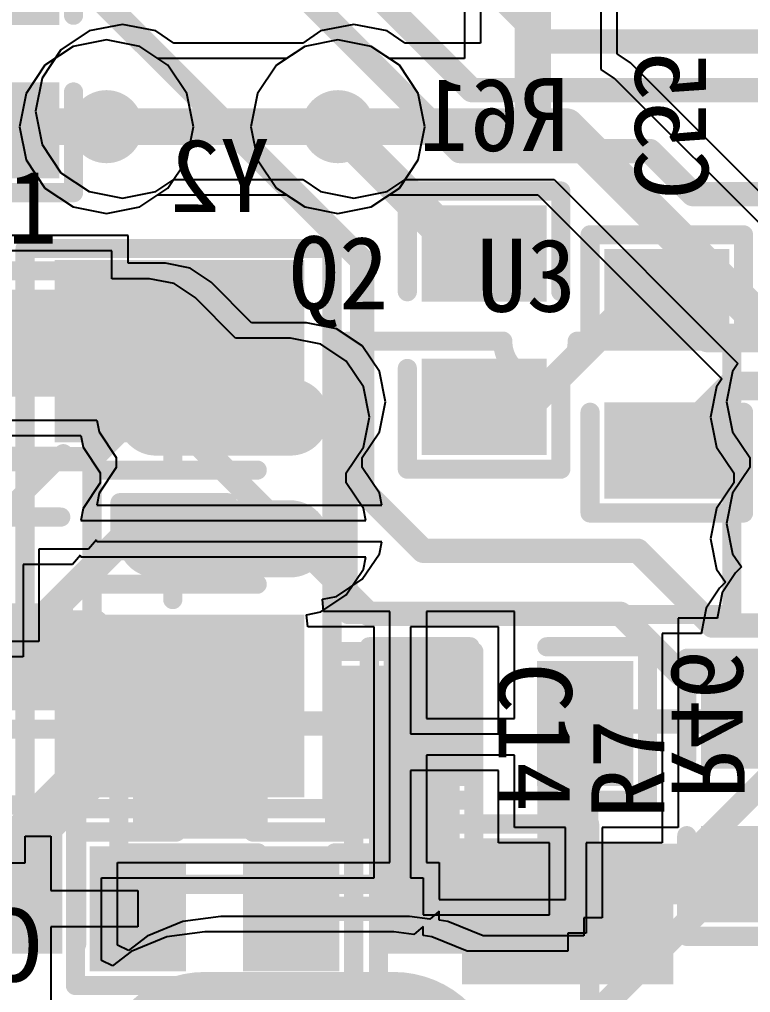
# Model space of a CAD drawing. Header units: millimetres. Extents: x 192 to 285.3, y 128.7 to 184.7.
# Drawn here: x 198.82 to 206.44, y 164.82 to 174.96 of the extents above; entities that cross this region are included whole.
import ezdxf

# ---------------------------------------------------------------- set-up
doc = ezdxf.new("R2010")
doc.units = ezdxf.units.MM
for name, color, linetype in [('BottomLayer', 5, 'Continuous'), ('BottomOverlay', 54, 'Continuous'), ('BottomPaste', 16, 'Continuous'), ('BottomSolder', 6, 'Continuous'), ('ConnectLayer', 7, 'Continuous'), ('MidLayer1', 16, 'Continuous'), ('MidLayer2', 76, 'Continuous'), ('MultiLayer', 9, 'Continuous'), ('TopLayer', 1, 'Continuous'), ('TopOverlay', 2, 'Continuous'), ('TopPaste', 8, 'Continuous'), ('TopSolder', 216, 'Continuous'), ('ViaHoleLayer', 16, 'Continuous')]:
    doc.layers.add(name, color=color, linetype=linetype)

# ---------------------------------------------------------------- blocks, each defined once
blk = doc.blocks.new('0603_B_8')
at = {"layer": 'BottomLayer'}
for points in [[(-0.4, -0.55), (0.4, -0.55), (-0.4, 0.55), (0.4, 0.55)], [(1.2, -0.55), (2, -0.55), (1.2, 0.55), (2, 0.55)]]:
    blk.add_solid(points, dxfattribs=at)
at = {"layer": 'BottomOverlay', "const_width": 0.2}
for points in [[(-0.65, 0.8), (-0.65, -0.8)], [(-0.65, 0.8), (0.4, 0.8)], [(1.2, 0.8), (2.25, 0.8)], [(2.25, 0.8), (2.25, -0.8)], [(-0.65, -0.8), (0.4, -0.8)], [(1.2, -0.8), (2.25, -0.8)]]:
    blk.add_lwpolyline(points, dxfattribs=at)
at = {"layer": 'BottomOverlay', "const_width": 0.1}
for points in [[(-0.7, 0.8, 1), (-0.6, 0.8, 1)], [(-0.7, 0.8, 1), (-0.6, 0.8, 1)], [(0.35, 0.8, 1), (0.45, 0.8, 1)], [(1.15, 0.8, 1), (1.25, 0.8, 1)], [(2.2, 0.8, 1), (2.3, 0.8, 1)], [(2.2, 0.8, 1), (2.3, 0.8, 1)], [(-0.7, -0.8, 1), (-0.6, -0.8, 1)], [(-0.7, -0.8, 1), (-0.6, -0.8, 1)], [(0.35, -0.8, 1), (0.45, -0.8, 1)], [(1.15, -0.8, 1), (1.25, -0.8, 1)], [(2.2, -0.8, 1), (2.3, -0.8, 1)], [(2.2, -0.8, 1), (2.3, -0.8, 1)]]:
    blk.add_lwpolyline(points, format="xyb", close=True, dxfattribs=at)
at = {"layer": 'BottomPaste'}
for points in [[(-0.4, -0.55), (0.4, -0.55), (-0.4, 0.55), (0.4, 0.55)], [(1.2, -0.55), (2, -0.55), (1.2, 0.55), (2, 0.55)]]:
    blk.add_solid(points, dxfattribs=at)
at = {"layer": 'BottomSolder'}
for points in [[(-0.502, -0.652), (0.502, -0.652), (-0.502, 0.652), (0.502, 0.652)], [(1.098, -0.652), (2.102, -0.652), (1.098, 0.652), (2.102, 0.652)]]:
    blk.add_solid(points, dxfattribs=at)
blk = doc.blocks.new('0603_B_9')
at = {"layer": 'BottomLayer'}
for points in [[(-0.4, -0.55), (0.4, -0.55), (-0.4, 0.55), (0.4, 0.55)], [(1.2, -0.55), (2, -0.55), (1.2, 0.55), (2, 0.55)]]:
    blk.add_solid(points, dxfattribs=at)
at = {"layer": 'BottomOverlay', "const_width": 0.2}
for points in [[(-0.65, -0.8), (-0.65, 0.8)], [(0.4, 0.8), (-0.65, 0.8)], [(2.25, 0.8), (1.2, 0.8)], [(2.25, -0.8), (2.25, 0.8)], [(0.4, -0.8), (-0.65, -0.8)], [(2.25, -0.8), (1.2, -0.8)]]:
    blk.add_lwpolyline(points, dxfattribs=at)
at = {"layer": 'BottomOverlay', "const_width": 0.1}
for points in [[(-0.7, 0.8, 1), (-0.6, 0.8, 1)], [(-0.7, 0.8, 1), (-0.6, 0.8, 1)], [(0.35, 0.8, 1), (0.45, 0.8, 1)], [(1.15, 0.8, 1), (1.25, 0.8, 1)], [(2.2, 0.8, 1), (2.3, 0.8, 1)], [(2.2, 0.8, 1), (2.3, 0.8, 1)], [(-0.7, -0.8, 1), (-0.6, -0.8, 1)], [(-0.7, -0.8, 1), (-0.6, -0.8, 1)], [(0.35, -0.8, 1), (0.45, -0.8, 1)], [(1.15, -0.8, 1), (1.25, -0.8, 1)], [(2.2, -0.8, 1), (2.3, -0.8, 1)], [(2.2, -0.8, 1), (2.3, -0.8, 1)]]:
    blk.add_lwpolyline(points, format="xyb", close=True, dxfattribs=at)
at = {"layer": 'BottomPaste'}
for points in [[(-0.4, -0.55), (0.4, -0.55), (-0.4, 0.55), (0.4, 0.55)], [(1.2, -0.55), (2, -0.55), (1.2, 0.55), (2, 0.55)]]:
    blk.add_solid(points, dxfattribs=at)
at = {"layer": 'BottomSolder'}
for points in [[(-0.502, -0.652), (0.502, -0.652), (-0.502, 0.652), (0.502, 0.652)], [(1.098, -0.652), (2.102, -0.652), (1.098, 0.652), (2.102, 0.652)]]:
    blk.add_solid(points, dxfattribs=at)
blk = doc.blocks.new('SOD_123_29')
at = {"layer": 'TopLayer'}
for points in [[(-2.09, -0.61), (-1.18, -0.61), (-2.09, 0.61), (-1.18, 0.61)], [(1.18, -0.61), (2.09, -0.61), (1.18, 0.61), (2.09, 0.61)]]:
    blk.add_solid(points, dxfattribs=at)
at = {"layer": 'TopOverlay', "const_width": 0.2}
for points in [[(-2.39, 0.91), (2.39, 0.91)], [(-2.39, 0.91), (-2.39, -0.91)], [(2.39, 0.91), (2.39, -0.91)], [(-0.178, 0.686), (-0.178, -0.584)], [(0.457, 0.584), (-0.127, 0)], [(0.457, 0.584), (0.457, -0.61)], [(-0.127, 0), (0.483, -0.61)], [(-2.39, -0.91), (2.39, -0.91)]]:
    blk.add_lwpolyline(points, dxfattribs=at)
at = {"layer": 'TopOverlay', "const_width": 0.1}
for points in [[(-2.44, 0.91, 1), (-2.34, 0.91, 1)], [(-2.44, 0.91, 1), (-2.34, 0.91, 1)], [(2.34, 0.91, 1), (2.44, 0.91, 1)], [(2.34, 0.91, 1), (2.44, 0.91, 1)], [(-0.228, 0.686, 1), (-0.128, 0.686, 1)], [(0.407, 0.584, 1), (0.507, 0.584, 1)], [(0.407, 0.584, 1), (0.507, 0.584, 1)], [(-0.177, 0, 1), (-0.077, 0, 1)], [(-0.177, 0, 1), (-0.077, 0, 1)], [(-0.228, -0.584, 1), (-0.128, -0.584, 1)], [(0.407, -0.61, 1), (0.507, -0.61, 1)], [(0.433, -0.61, 1), (0.533, -0.61, 1)], [(-2.44, -0.91, 1), (-2.34, -0.91, 1)], [(-2.44, -0.91, 1), (-2.34, -0.91, 1)], [(2.34, -0.91, 1), (2.44, -0.91, 1)], [(2.34, -0.91, 1), (2.44, -0.91, 1)]]:
    blk.add_lwpolyline(points, format="xyb", close=True, dxfattribs=at)
at = {"layer": 'TopPaste'}
for points in [[(-2.09, -0.61), (-1.18, -0.61), (-2.09, 0.61), (-1.18, 0.61)], [(1.18, -0.61), (2.09, -0.61), (1.18, 0.61), (2.09, 0.61)]]:
    blk.add_solid(points, dxfattribs=at)
at = {"layer": 'TopSolder'}
for points in [[(-2.192, -0.712), (-1.078, -0.712), (-2.192, 0.712), (-1.078, 0.712)], [(1.078, -0.712), (2.192, -0.712), (1.078, 0.712), (2.192, 0.712)]]:
    blk.add_solid(points, dxfattribs=at)
blk = doc.blocks.new('___281_37')
at = {"layer": 'TopLayer', "const_width": 0.6}
for points in [[(-2.602, 0.635), (-4.002, 0.635)], [(-2.602, -0.635), (-4.002, -0.635)]]:
    blk.add_lwpolyline(points, dxfattribs=at)
at = {"layer": 'TopLayer', "const_width": 0.3}
for points in [[(-4.152, 0.635, 1), (-3.852, 0.635, 1)], [(-2.752, 0.635, 1), (-2.452, 0.635, 1)], [(-4.152, -0.635, 1), (-3.852, -0.635, 1)], [(-2.752, -0.635, 1), (-2.452, -0.635, 1)]]:
    blk.add_lwpolyline(points, format="xyb", close=True, dxfattribs=at)
at = {"layer": 'TopOverlay', "const_width": 0.2}
for points in [[(-2, -1.424), (-2, 1.426)], [(-2, 1.426), (-0.388, 1.426)], [(0.388, 1.426), (2, 1.426)], [(2, -1.424), (2, 1.426)], [(-2, -1.424), (2, -1.424)]]:
    blk.add_lwpolyline(points, dxfattribs=at)
at = {"layer": 'TopOverlay', "const_width": 0.1}
for points in [[(-2.05, 1.426, 1), (-1.95, 1.426, 1)], [(-2.05, 1.426, 1), (-1.95, 1.426, 1)], [(-0.438, 1.427, 1), (-0.338, 1.427, 1)], [(-0.438, 1.426, 1), (-0.338, 1.426, 1)], [(0.338, 1.426, 1), (0.438, 1.426, 1)], [(0.338, 1.426, 1), (0.438, 1.426, 1)], [(1.95, 1.426, 1), (2.05, 1.426, 1)], [(1.95, 1.426, 1), (2.05, 1.426, 1)], [(-2.05, -1.424, 1), (-1.95, -1.424, 1)], [(-2.05, -1.424, 1), (-1.95, -1.424, 1)], [(1.95, -1.424, 1), (2.05, -1.424, 1)], [(1.95, -1.424, 1), (2.05, -1.424, 1)]]:
    blk.add_lwpolyline(points, format="xyb", close=True, dxfattribs=at)
at = {"layer": 'TopOverlay', "const_width": 0.2}
blk.add_lwpolyline([(0.388, 1.426, -1.010219), (-0.388, 1.427)], format="xyb", dxfattribs=at)
at = {"layer": 'TopPaste', "const_width": 0.6}
for points in [[(-2.602, 0.635), (-4.002, 0.635)], [(-2.602, -0.635), (-4.002, -0.635)]]:
    blk.add_lwpolyline(points, dxfattribs=at)
at = {"layer": 'TopPaste', "const_width": 0.3}
for points in [[(-4.152, 0.635, 1), (-3.852, 0.635, 1)], [(-2.752, 0.635, 1), (-2.452, 0.635, 1)], [(-4.152, -0.635, 1), (-3.852, -0.635, 1)], [(-2.752, -0.635, 1), (-2.452, -0.635, 1)]]:
    blk.add_lwpolyline(points, format="xyb", close=True, dxfattribs=at)
at = {"layer": 'TopSolder', "const_width": 0.803}
for points in [[(-2.602, 0.635), (-4.002, 0.635)], [(-2.602, -0.635), (-4.002, -0.635)]]:
    blk.add_lwpolyline(points, dxfattribs=at)
at = {"layer": 'TopSolder', "const_width": 0.402}
for points in [[(-4.203, 0.635, 1), (-3.801, 0.635, 1)], [(-2.803, 0.635, 1), (-2.401, 0.635, 1)], [(-4.203, -0.635, 1), (-3.801, -0.635, 1)], [(-2.803, -0.635, 1), (-2.401, -0.635, 1)]]:
    blk.add_lwpolyline(points, format="xyb", close=True, dxfattribs=at)
blk = doc.blocks.new('0805_49')
at = {"layer": 'TopLayer'}
for points in [[(-1.6, -0.8), (-0.4, -0.8), (-1.6, 0.8), (-0.4, 0.8)], [(0.4, -0.8), (1.6, -0.8), (0.4, 0.8), (1.6, 0.8)]]:
    blk.add_solid(points, dxfattribs=at)
at = {"layer": 'TopOverlay', "const_width": 0.2}
for points in [[(-1.85, 1.05), (-1.85, -1.05)], [(-1.85, 1.05), (-0.4, 1.05)], [(0.4, 1.05), (1.85, 1.05)], [(1.85, 1.05), (1.85, -1.05)], [(-1.85, -1.05), (-0.4, -1.05)], [(0.4, -1.05), (1.85, -1.05)]]:
    blk.add_lwpolyline(points, dxfattribs=at)
at = {"layer": 'TopOverlay', "const_width": 0.1}
for points in [[(-1.9, 1.05, 1), (-1.8, 1.05, 1)], [(-1.9, 1.05, 1), (-1.8, 1.05, 1)], [(-0.45, 1.05, 1), (-0.35, 1.05, 1)], [(0.35, 1.05, 1), (0.45, 1.05, 1)], [(1.8, 1.05, 1), (1.9, 1.05, 1)], [(1.8, 1.05, 1), (1.9, 1.05, 1)], [(-1.9, -1.05, 1), (-1.8, -1.05, 1)], [(-1.9, -1.05, 1), (-1.8, -1.05, 1)], [(-0.45, -1.05, 1), (-0.35, -1.05, 1)], [(0.35, -1.05, 1), (0.45, -1.05, 1)], [(1.8, -1.05, 1), (1.9, -1.05, 1)], [(1.8, -1.05, 1), (1.9, -1.05, 1)]]:
    blk.add_lwpolyline(points, format="xyb", close=True, dxfattribs=at)
at = {"layer": 'TopPaste'}
for points in [[(-1.6, -0.8), (-0.4, -0.8), (-1.6, 0.8), (-0.4, 0.8)], [(0.4, -0.8), (1.6, -0.8), (0.4, 0.8), (1.6, 0.8)]]:
    blk.add_solid(points, dxfattribs=at)
at = {"layer": 'TopSolder'}
for points in [[(-1.702, -0.902), (-0.298, -0.902), (-1.702, 0.902), (-0.298, 0.902)], [(0.298, -0.902), (1.702, -0.902), (0.298, 0.902), (1.702, 0.902)]]:
    blk.add_solid(points, dxfattribs=at)
blk = doc.blocks.new('SOT_89_3L_56')
at = {"layer": 'TopLayer', "const_width": 2.032}
blk.add_lwpolyline([(0.001, 0.416), (0.001, 2.383)], dxfattribs=at)
at = {"layer": 'TopLayer', "const_width": 1.016}
for points in [[(-0.507, 2.383, 1), (0.509, 2.383, 1)], [(-0.507, 0.416, 1), (0.509, 0.416, 1)]]:
    blk.add_lwpolyline(points, format="xyb", close=True, dxfattribs=at)
at = {"layer": 'TopLayer'}
for points in [[(-0.432, -2.669), (0.432, -2.669), (-0.432, -0.129), (0.432, -0.129)], [(-1.956, -2.4), (-1.092, -2.4), (-1.956, -0.4), (-1.092, -0.4)], [(1.092, -2.4), (1.956, -2.4), (1.092, -0.4), (1.956, -0.4)]]:
    blk.add_solid(points, dxfattribs=at)
at = {"layer": 'TopOverlay', "const_width": 0.203}
for points in [[(-2.032, 2.918), (-2.032, 0.023)], [(-2.032, 2.918), (-1.27, 2.918)], [(1.27, 2.918), (2.032, 2.918)], [(2.032, 2.918), (2.032, -0.003)]]:
    blk.add_lwpolyline(points, dxfattribs=at)
at = {"layer": 'TopOverlay', "const_width": 0.102}
for points in [[(-2.083, 2.918, 1), (-1.981, 2.918, 1)], [(-2.083, 2.918, 1), (-1.981, 2.918, 1)], [(-1.321, 2.918, 1), (-1.219, 2.918, 1)], [(1.219, 2.918, 1), (1.321, 2.918, 1)], [(1.981, 2.918, 1), (2.083, 2.918, 1)], [(1.981, 2.918, 1), (2.083, 2.918, 1)], [(-2.083, 0.023, 1), (-1.981, 0.023, 1)], [(1.981, -0.003, 1), (2.083, -0.003, 1)]]:
    blk.add_lwpolyline(points, format="xyb", close=True, dxfattribs=at)
at = {"layer": 'TopPaste', "const_width": 2.032}
blk.add_lwpolyline([(0.001, 0.416), (0.001, 2.383)], dxfattribs=at)
at = {"layer": 'TopPaste', "const_width": 1.016}
for points in [[(-0.507, 2.383, 1), (0.509, 2.383, 1)], [(-0.507, 0.416, 1), (0.509, 0.416, 1)]]:
    blk.add_lwpolyline(points, format="xyb", close=True, dxfattribs=at)
at = {"layer": 'TopPaste'}
for points in [[(-0.432, -2.669), (0.432, -2.669), (-0.432, -0.129), (0.432, -0.129)], [(-1.956, -2.4), (-1.092, -2.4), (-1.956, -0.4), (-1.092, -0.4)], [(1.092, -2.4), (1.956, -2.4), (1.092, -0.4), (1.956, -0.4)]]:
    blk.add_solid(points, dxfattribs=at)
at = {"layer": 'TopSolder', "const_width": 2.235}
blk.add_lwpolyline([(0.001, 0.416), (0.001, 2.383)], dxfattribs=at)
at = {"layer": 'TopSolder', "const_width": 1.118}
for points in [[(-0.558, 2.383, 1), (0.56, 2.383, 1)], [(-0.558, 0.416, 1), (0.56, 0.416, 1)]]:
    blk.add_lwpolyline(points, format="xyb", close=True, dxfattribs=at)
at = {"layer": 'TopSolder'}
for points in [[(-0.533, -2.771), (0.533, -2.771), (-0.533, -0.028), (0.533, -0.028)], [(-2.057, -2.501), (-0.991, -2.501), (-2.057, -0.298), (-0.991, -0.298)], [(0.991, -2.501), (2.057, -2.501), (0.991, -0.298), (2.057, -0.298)]]:
    blk.add_solid(points, dxfattribs=at)
blk = doc.blocks.new('0603_B_90')
at = {"layer": 'BottomLayer'}
for points in [[(-1.2, -0.55), (-0.4, -0.55), (-1.2, 0.55), (-0.4, 0.55)], [(0.4, -0.55), (1.2, -0.55), (0.4, 0.55), (1.2, 0.55)]]:
    blk.add_solid(points, dxfattribs=at)
at = {"layer": 'BottomOverlay', "const_width": 0.2}
for points in [[(-1.45, 0.8), (-0.4, 0.8)], [(-1.45, -0.8), (-1.45, 0.8)], [(0.4, 0.8), (1.45, 0.8)], [(1.45, -0.8), (1.45, 0.8)], [(-1.45, -0.8), (-0.4, -0.8)], [(0.4, -0.8), (1.45, -0.8)]]:
    blk.add_lwpolyline(points, dxfattribs=at)
at = {"layer": 'BottomOverlay', "const_width": 0.1}
for points in [[(-1.5, 0.8, 1), (-1.4, 0.8, 1)], [(-1.5, 0.8, 1), (-1.4, 0.8, 1)], [(-0.45, 0.8, 1), (-0.35, 0.8, 1)], [(0.35, 0.8, 1), (0.45, 0.8, 1)], [(1.4, 0.8, 1), (1.5, 0.8, 1)], [(1.4, 0.8, 1), (1.5, 0.8, 1)], [(-1.5, -0.8, 1), (-1.4, -0.8, 1)], [(-1.5, -0.8, 1), (-1.4, -0.8, 1)], [(-0.45, -0.8, 1), (-0.35, -0.8, 1)], [(0.35, -0.8, 1), (0.45, -0.8, 1)], [(1.4, -0.8, 1), (1.5, -0.8, 1)], [(1.4, -0.8, 1), (1.5, -0.8, 1)]]:
    blk.add_lwpolyline(points, format="xyb", close=True, dxfattribs=at)
at = {"layer": 'BottomPaste'}
for points in [[(-1.2, -0.55), (-0.4, -0.55), (-1.2, 0.55), (-0.4, 0.55)], [(0.4, -0.55), (1.2, -0.55), (0.4, 0.55), (1.2, 0.55)]]:
    blk.add_solid(points, dxfattribs=at)
at = {"layer": 'BottomSolder'}
for points in [[(-1.302, -0.652), (-0.298, -0.652), (-1.302, 0.652), (-0.298, 0.652)], [(0.298, -0.652), (1.302, -0.652), (0.298, 0.652), (1.302, 0.652)]]:
    blk.add_solid(points, dxfattribs=at)
blk = doc.blocks.new('0603_109')
at = {"layer": 'TopLayer'}
for points in [[(-1.2, -0.55), (-0.4, -0.55), (-1.2, 0.55), (-0.4, 0.55)], [(0.4, -0.55), (1.2, -0.55), (0.4, 0.55), (1.2, 0.55)]]:
    blk.add_solid(points, dxfattribs=at)
at = {"layer": 'TopOverlay', "const_width": 0.2}
for points in [[(-0.4, 0.8), (-1.45, 0.8)], [(-1.45, -0.8), (-1.45, 0.8)], [(1.45, 0.8), (0.4, 0.8)], [(1.45, -0.8), (1.45, 0.8)], [(-0.4, -0.8), (-1.45, -0.8)], [(1.45, -0.8), (0.4, -0.8)]]:
    blk.add_lwpolyline(points, dxfattribs=at)
at = {"layer": 'TopOverlay', "const_width": 0.1}
for points in [[(-1.5, 0.8, 1), (-1.4, 0.8, 1)], [(-1.5, 0.8, 1), (-1.4, 0.8, 1)], [(-0.45, 0.8, 1), (-0.35, 0.8, 1)], [(0.35, 0.8, 1), (0.45, 0.8, 1)], [(1.4, 0.8, 1), (1.5, 0.8, 1)], [(1.4, 0.8, 1), (1.5, 0.8, 1)], [(-1.5, -0.8, 1), (-1.4, -0.8, 1)], [(-1.5, -0.8, 1), (-1.4, -0.8, 1)], [(-0.45, -0.8, 1), (-0.35, -0.8, 1)], [(0.35, -0.8, 1), (0.45, -0.8, 1)], [(1.4, -0.8, 1), (1.5, -0.8, 1)], [(1.4, -0.8, 1), (1.5, -0.8, 1)]]:
    blk.add_lwpolyline(points, format="xyb", close=True, dxfattribs=at)
at = {"layer": 'TopPaste'}
for points in [[(-1.2, -0.55), (-0.4, -0.55), (-1.2, 0.55), (-0.4, 0.55)], [(0.4, -0.55), (1.2, -0.55), (0.4, 0.55), (1.2, 0.55)]]:
    blk.add_solid(points, dxfattribs=at)
at = {"layer": 'TopSolder'}
for points in [[(-1.302, -0.652), (-0.298, -0.652), (-1.302, 0.652), (-0.298, 0.652)], [(0.298, -0.652), (1.302, -0.652), (0.298, 0.652), (1.302, 0.652)]]:
    blk.add_solid(points, dxfattribs=at)
blk = doc.blocks.new('0603_B_116')
at = {"layer": 'BottomLayer'}
for points in [[(-1.2, -0.55), (-0.4, -0.55), (-1.2, 0.55), (-0.4, 0.55)], [(0.4, -0.55), (1.2, -0.55), (0.4, 0.55), (1.2, 0.55)]]:
    blk.add_solid(points, dxfattribs=at)
at = {"layer": 'BottomOverlay', "const_width": 0.2}
for points in [[(-0.4, 0.8), (-1.45, 0.8)], [(-1.45, -0.8), (-1.45, 0.8)], [(1.45, 0.8), (0.4, 0.8)], [(1.45, -0.8), (1.45, 0.8)], [(-0.4, -0.8), (-1.45, -0.8)], [(1.45, -0.8), (0.4, -0.8)]]:
    blk.add_lwpolyline(points, dxfattribs=at)
at = {"layer": 'BottomOverlay', "const_width": 0.1}
for points in [[(-1.5, 0.8, 1), (-1.4, 0.8, 1)], [(-1.5, 0.8, 1), (-1.4, 0.8, 1)], [(-0.45, 0.8, 1), (-0.35, 0.8, 1)], [(0.35, 0.8, 1), (0.45, 0.8, 1)], [(1.4, 0.8, 1), (1.5, 0.8, 1)], [(1.4, 0.8, 1), (1.5, 0.8, 1)], [(-1.5, -0.8, 1), (-1.4, -0.8, 1)], [(-1.5, -0.8, 1), (-1.4, -0.8, 1)], [(-0.45, -0.8, 1), (-0.35, -0.8, 1)], [(0.35, -0.8, 1), (0.45, -0.8, 1)], [(1.4, -0.8, 1), (1.5, -0.8, 1)], [(1.4, -0.8, 1), (1.5, -0.8, 1)]]:
    blk.add_lwpolyline(points, format="xyb", close=True, dxfattribs=at)
at = {"layer": 'BottomPaste'}
for points in [[(-1.2, -0.55), (-0.4, -0.55), (-1.2, 0.55), (-0.4, 0.55)], [(0.4, -0.55), (1.2, -0.55), (0.4, 0.55), (1.2, 0.55)]]:
    blk.add_solid(points, dxfattribs=at)
at = {"layer": 'BottomSolder'}
for points in [[(-1.302, -0.652), (-0.298, -0.652), (-1.302, 0.652), (-0.298, 0.652)], [(0.298, -0.652), (1.302, -0.652), (0.298, 0.652), (1.302, 0.652)]]:
    blk.add_solid(points, dxfattribs=at)
blk = doc.blocks.new('0603_B_117')
at = {"layer": 'BottomLayer'}
for points in [[(-1.2, -0.55), (-0.4, -0.55), (-1.2, 0.55), (-0.4, 0.55)], [(0.4, -0.55), (1.2, -0.55), (0.4, 0.55), (1.2, 0.55)]]:
    blk.add_solid(points, dxfattribs=at)
at = {"layer": 'BottomOverlay', "const_width": 0.2}
for points in [[(-1.45, 0.8), (-0.4, 0.8)], [(-1.45, -0.8), (-1.45, 0.8)], [(0.4, 0.8), (1.45, 0.8)], [(1.45, -0.8), (1.45, 0.8)], [(-1.45, -0.8), (-0.4, -0.8)], [(0.4, -0.8), (1.45, -0.8)]]:
    blk.add_lwpolyline(points, dxfattribs=at)
at = {"layer": 'BottomOverlay', "const_width": 0.1}
for points in [[(-1.5, 0.8, 1), (-1.4, 0.8, 1)], [(-1.5, 0.8, 1), (-1.4, 0.8, 1)], [(-0.45, 0.8, 1), (-0.35, 0.8, 1)], [(0.35, 0.8, 1), (0.45, 0.8, 1)], [(1.4, 0.8, 1), (1.5, 0.8, 1)], [(1.4, 0.8, 1), (1.5, 0.8, 1)], [(-1.5, -0.8, 1), (-1.4, -0.8, 1)], [(-1.5, -0.8, 1), (-1.4, -0.8, 1)], [(-0.45, -0.8, 1), (-0.35, -0.8, 1)], [(0.35, -0.8, 1), (0.45, -0.8, 1)], [(1.4, -0.8, 1), (1.5, -0.8, 1)], [(1.4, -0.8, 1), (1.5, -0.8, 1)]]:
    blk.add_lwpolyline(points, format="xyb", close=True, dxfattribs=at)
at = {"layer": 'BottomPaste'}
for points in [[(-1.2, -0.55), (-0.4, -0.55), (-1.2, 0.55), (-0.4, 0.55)], [(0.4, -0.55), (1.2, -0.55), (0.4, 0.55), (1.2, 0.55)]]:
    blk.add_solid(points, dxfattribs=at)
at = {"layer": 'BottomSolder'}
for points in [[(-1.302, -0.652), (-0.298, -0.652), (-1.302, 0.652), (-0.298, 0.652)], [(0.298, -0.652), (1.302, -0.652), (0.298, 0.652), (1.302, 0.652)]]:
    blk.add_solid(points, dxfattribs=at)
blk = doc.blocks.new('XTAL_FC_135_B_121')
at = {"layer": 'BottomLayer'}
for points in [[(-1.75, -0.9), (-0.75, -0.9), (-1.75, 0.9), (-0.75, 0.9)], [(0.75, -0.9), (1.75, -0.9), (0.75, 0.9), (1.75, 0.9)]]:
    blk.add_solid(points, dxfattribs=at)
at = {"layer": 'BottomOverlay', "const_width": 0.2}
for points in [[(-2, 1.1), (2, 1.1)], [(-2, 1.1), (-2, -1.1)], [(2, 1.1), (2, -1.1)], [(-2, -1.1), (2, -1.1)]]:
    blk.add_lwpolyline(points, dxfattribs=at)
at = {"layer": 'BottomOverlay', "const_width": 0.1}
for points in [[(-2.05, 1.1, 1), (-1.95, 1.1, 1)], [(-2.05, 1.1, 1), (-1.95, 1.1, 1)], [(1.95, 1.1, 1), (2.05, 1.1, 1)], [(1.95, 1.1, 1), (2.05, 1.1, 1)], [(-2.05, -1.1, 1), (-1.95, -1.1, 1)], [(-2.05, -1.1, 1), (-1.95, -1.1, 1)], [(1.95, -1.1, 1), (2.05, -1.1, 1)], [(1.95, -1.1, 1), (2.05, -1.1, 1)]]:
    blk.add_lwpolyline(points, format="xyb", close=True, dxfattribs=at)
at = {"layer": 'BottomPaste'}
for points in [[(-1.75, -0.9), (-0.75, -0.9), (-1.75, 0.9), (-0.75, 0.9)], [(0.75, -0.9), (1.75, -0.9), (0.75, 0.9), (1.75, 0.9)]]:
    blk.add_solid(points, dxfattribs=at)
at = {"layer": 'BottomSolder'}
for points in [[(-1.852, -1.002), (-0.648, -1.002), (-1.852, 1.002), (-0.648, 1.002)], [(0.648, -1.002), (1.852, -1.002), (0.648, 1.002), (1.852, 1.002)]]:
    blk.add_solid(points, dxfattribs=at)
blk = doc.blocks.new('XTAL_5032_2_B_122')
at = {"layer": 'BottomLayer'}
for points in [[(-2.7, -1.2), (-1, -1.2), (-2.7, 1.2), (-1, 1.2)], [(1, -1.2), (2.7, -1.2), (1, 1.2), (2.7, 1.2)]]:
    blk.add_solid(points, dxfattribs=at)
at = {"layer": 'BottomOverlay', "const_width": 0.2}
for points in [[(-2.92, 1.61), (2.92, 1.61)], [(-2.92, 1.61), (-2.92, -1.59)], [(2.92, 1.61), (2.92, -1.59)], [(-0.58, 0.91), (-0.58, -0.81)], [(0.61, 0.91), (0.61, -0.81)], [(-0.23, 0.62), (0.27, 0.62)], [(-0.23, 0.62), (-0.23, -0.5)], [(0.27, 0.62), (0.27, -0.5)], [(-0.74, 0.07), (-0.62, 0.07)], [(0.66, 0.07), (0.75, 0.07)], [(-0.23, -0.5), (0.27, -0.5)], [(-2.92, -1.59), (2.92, -1.59)]]:
    blk.add_lwpolyline(points, dxfattribs=at)
at = {"layer": 'BottomOverlay', "const_width": 0.1}
for points in [[(-2.97, 1.61, 1), (-2.87, 1.61, 1)], [(-2.97, 1.61, 1), (-2.87, 1.61, 1)], [(2.87, 1.61, 1), (2.97, 1.61, 1)], [(2.87, 1.61, 1), (2.97, 1.61, 1)], [(-0.63, 0.91, 1), (-0.53, 0.91, 1)], [(0.56, 0.91, 1), (0.66, 0.91, 1)], [(-0.28, 0.62, 1), (-0.18, 0.62, 1)], [(-0.28, 0.62, 1), (-0.18, 0.62, 1)], [(0.22, 0.62, 1), (0.32, 0.62, 1)], [(0.22, 0.62, 1), (0.32, 0.62, 1)], [(-0.79, 0.07, 1), (-0.69, 0.07, 1)], [(-0.67, 0.07, 1), (-0.57, 0.07, 1)], [(0.61, 0.07, 1), (0.71, 0.07, 1)], [(0.7, 0.07, 1), (0.8, 0.07, 1)], [(-0.28, -0.5, 1), (-0.18, -0.5, 1)], [(-0.28, -0.5, 1), (-0.18, -0.5, 1)], [(0.22, -0.5, 1), (0.32, -0.5, 1)], [(0.22, -0.5, 1), (0.32, -0.5, 1)], [(-0.63, -0.81, 1), (-0.53, -0.81, 1)], [(0.56, -0.81, 1), (0.66, -0.81, 1)], [(-2.97, -1.59, 1), (-2.87, -1.59, 1)], [(-2.97, -1.59, 1), (-2.87, -1.59, 1)], [(2.87, -1.59, 1), (2.97, -1.59, 1)], [(2.87, -1.59, 1), (2.97, -1.59, 1)]]:
    blk.add_lwpolyline(points, format="xyb", close=True, dxfattribs=at)
at = {"layer": 'BottomPaste'}
for points in [[(-2.7, -1.2), (-1, -1.2), (-2.7, 1.2), (-1, 1.2)], [(1, -1.2), (2.7, -1.2), (1, 1.2), (2.7, 1.2)]]:
    blk.add_solid(points, dxfattribs=at)
at = {"layer": 'BottomSolder'}
for points in [[(-2.802, -1.302), (-0.898, -1.302), (-2.802, 1.302), (-0.898, 1.302)], [(0.898, -1.302), (2.802, -1.302), (0.898, 1.302), (2.802, 1.302)]]:
    blk.add_solid(points, dxfattribs=at)
blk = doc.blocks.new('0805_132')
at = {"layer": 'TopLayer'}
for points in [[(-1.6, -0.8), (-0.4, -0.8), (-1.6, 0.8), (-0.4, 0.8)], [(0.4, -0.8), (1.6, -0.8), (0.4, 0.8), (1.6, 0.8)]]:
    blk.add_solid(points, dxfattribs=at)
at = {"layer": 'TopOverlay', "const_width": 0.2}
for points in [[(-1.85, -1.05), (-1.85, 1.05)], [(-1.85, 1.05), (-0.4, 1.05)], [(0.4, 1.05), (1.85, 1.05)], [(1.85, -1.05), (1.85, 1.05)], [(-1.85, -1.05), (-0.4, -1.05)], [(0.4, -1.05), (1.85, -1.05)]]:
    blk.add_lwpolyline(points, dxfattribs=at)
at = {"layer": 'TopOverlay', "const_width": 0.1}
for points in [[(-1.9, 1.05, 1), (-1.8, 1.05, 1)], [(-1.9, 1.05, 1), (-1.8, 1.05, 1)], [(-0.45, 1.05, 1), (-0.35, 1.05, 1)], [(0.35, 1.05, 1), (0.45, 1.05, 1)], [(1.8, 1.05, 1), (1.9, 1.05, 1)], [(1.8, 1.05, 1), (1.9, 1.05, 1)], [(-1.9, -1.05, 1), (-1.8, -1.05, 1)], [(-1.9, -1.05, 1), (-1.8, -1.05, 1)], [(-0.45, -1.05, 1), (-0.35, -1.05, 1)], [(0.35, -1.05, 1), (0.45, -1.05, 1)], [(1.8, -1.05, 1), (1.9, -1.05, 1)], [(1.8, -1.05, 1), (1.9, -1.05, 1)]]:
    blk.add_lwpolyline(points, format="xyb", close=True, dxfattribs=at)
at = {"layer": 'TopPaste'}
for points in [[(-1.6, -0.8), (-0.4, -0.8), (-1.6, 0.8), (-0.4, 0.8)], [(0.4, -0.8), (1.6, -0.8), (0.4, 0.8), (1.6, 0.8)]]:
    blk.add_solid(points, dxfattribs=at)
at = {"layer": 'TopSolder'}
for points in [[(-1.702, -0.902), (-0.298, -0.902), (-1.702, 0.902), (-0.298, 0.902)], [(0.298, -0.902), (1.702, -0.902), (0.298, 0.902), (1.702, 0.902)]]:
    blk.add_solid(points, dxfattribs=at)

msp = doc.modelspace()

# ---------------------------------------------------------------- linework, layer by layer
at = {"layer": 'BottomLayer'}
for p, q in [((198.876, 166.169), (198.876, 166.447)), ((198.876, 166.447), (199.142, 166.447)), ((199.142, 166.447), (199.142, 165.882)), ((198.009, 166.169), (198.876, 166.169)), ((199.142, 165.882), (200.05, 165.882)), ((200.05, 165.882), (200.05, 165.501)), ((200.05, 165.501), (199.142, 165.501)), ((199.142, 165.501), (199.142, 164.633))]:
    msp.add_line(p, q, dxfattribs=at)
for points, const_width in [([(200.358, 178.672), (204.295, 174.735)], 0.254), ([(200.104, 177.656), (203.533, 174.227)], 0.254), ([(200.216, 176.782), (203.406, 173.592)], 0.254), ([(199.536, 175.303), (202.39, 172.449)], 0.254), ([(204.295, 174.735), (209.121, 174.735)], 0.254), ([(203.533, 174.227), (208.867, 174.227)], 0.254), ([(198.618, 173.846), (199.723, 173.846)], 0.381), ([(202.136, 173.846), (203.457, 172.525)], 0.381), ([(203.406, 173.592), (205.388, 173.592)], 0.254), ([(205.388, 173.592), (205.837, 173.143)], 0.254), ([(205.837, 173.143), (208.043, 173.143)], 0.254), ([(202.39, 170.059), (202.39, 172.449)], 0.254), ([(204.119, 170.925), (205.262, 172.068)], 0.3), ([(205.565, 172.068), (205.99, 171.643)], 0.3), ([(205.99, 171.643), (208.043, 171.643)], 0.3), ([(199.558, 170.379), (200.485, 171.306)], 0.254), ([(200.485, 170.737), (200.485, 171.306)], 0.254), ([(205.565, 170.468), (206.24, 171.143)], 0.3), ([(206.24, 171.143), (208.043, 171.143)], 0.3), ([(203.66, 170.925), (204.119, 170.925)], 0.3), ([(200.485, 170.737), (202.456, 168.766)], 0.254), ([(197.753, 170.379), (199.558, 170.379)], 0.254), ([(202.39, 170.059), (203.025, 169.424)], 0.254), ([(203.025, 169.424), (205.261, 169.424)], 0.254), ([(205.261, 169.424), (206.042, 168.643)], 0.254), ([(202.456, 168.766), (205.081, 168.766)], 0.254), ([(205.081, 168.766), (205.704, 168.143)], 0.254), ([(197.818, 168.677), (199.613, 168.677)], 0.254), ([(199.613, 168.677), (200.485, 167.805)], 0.254), ([(206.042, 168.643), (208.043, 168.643)], 0.254), ([(205.704, 168.143), (208.043, 168.143)], 0.254), ([(200.667, 167.623), (203.114, 167.623)], 0.254), ([(204.948, 167.643), (208.043, 167.643)], 0.254), ([(205.256, 165.691), (206.708, 167.143)], 0.254), ([(204.041, 163.813), (206.871, 166.643)], 0.254), ([(201.65, 165.691), (204.041, 165.691)], 0.254), ([(204.041, 165.691), (205.256, 165.691)], 0.254)]:
    msp.add_lwpolyline(points, dxfattribs=dict(at, const_width=const_width))
for points, const_width in [([(204.232, 174.735, 1), (204.359, 174.735, 1)], 0.127), ([(204.232, 174.735, 1), (204.359, 174.735, 1)], 0.127), ([(203.47, 174.227, 1), (203.597, 174.227, 1)], 0.127), ([(203.47, 174.227, 1), (203.597, 174.227, 1)], 0.127), ([(199.533, 173.846, 1), (199.914, 173.846, 1)], 0.381), ([(201.946, 173.846, 1), (202.327, 173.846, 1)], 0.381), ([(199.628, 173.846, 1), (199.819, 173.846, 1)], 0.191), ([(202.041, 173.846, 1), (202.232, 173.846, 1)], 0.191), ([(203.343, 173.592, 1), (203.47, 173.592, 1)], 0.127), ([(203.343, 173.592, 1), (203.47, 173.592, 1)], 0.127), ([(205.324, 173.592, 1), (205.451, 173.592, 1)], 0.127), ([(205.324, 173.592, 1), (205.451, 173.592, 1)], 0.127), ([(205.773, 173.143, 1), (205.9, 173.143, 1)], 0.127), ([(205.773, 173.143, 1), (205.9, 173.143, 1)], 0.127), ([(203.362, 172.525, 1), (203.553, 172.525, 1)], 0.191), ([(202.327, 172.449, 1), (202.454, 172.449, 1)], 0.127), ([(202.327, 172.449, 1), (202.454, 172.449, 1)], 0.127), ([(205.187, 172.068, 1), (205.337, 172.068, 1)], 0.15), ([(205.49, 172.068, 1), (205.64, 172.068, 1)], 0.15), ([(205.915, 171.643, 1), (206.065, 171.643, 1)], 0.15), ([(205.915, 171.643, 1), (206.065, 171.643, 1)], 0.15), ([(200.422, 171.306, 1), (200.549, 171.306, 1)], 0.127), ([(200.422, 171.306, 1), (200.549, 171.306, 1)], 0.127), ([(206.165, 171.143, 1), (206.315, 171.143, 1)], 0.15), ([(206.165, 171.143, 1), (206.315, 171.143, 1)], 0.15), ([(203.585, 170.925, 1), (203.735, 170.925, 1)], 0.15), ([(204.044, 170.925, 1), (204.194, 170.925, 1)], 0.15), ([(204.044, 170.925, 1), (204.194, 170.925, 1)], 0.15), ([(200.422, 170.737, 1), (200.549, 170.737, 1)], 0.127), ([(200.422, 170.737, 1), (200.549, 170.737, 1)], 0.127), ([(205.49, 170.468, 1), (205.64, 170.468, 1)], 0.15), ([(199.495, 170.379, 1), (199.622, 170.379, 1)], 0.127), ([(199.495, 170.379, 1), (199.622, 170.379, 1)], 0.127), ([(202.327, 170.059, 1), (202.454, 170.059, 1)], 0.127), ([(202.327, 170.059, 1), (202.454, 170.059, 1)], 0.127), ([(202.962, 169.424, 1), (203.089, 169.424, 1)], 0.127), ([(202.962, 169.424, 1), (203.089, 169.424, 1)], 0.127), ([(205.198, 169.424, 1), (205.325, 169.424, 1)], 0.127), ([(205.198, 169.424, 1), (205.325, 169.424, 1)], 0.127), ([(202.393, 168.766, 1), (202.52, 168.766, 1)], 0.127), ([(202.393, 168.766, 1), (202.52, 168.766, 1)], 0.127), ([(205.018, 168.766, 1), (205.145, 168.766, 1)], 0.127), ([(205.018, 168.766, 1), (205.145, 168.766, 1)], 0.127), ([(199.55, 168.677, 1), (199.677, 168.677, 1)], 0.127), ([(199.55, 168.677, 1), (199.677, 168.677, 1)], 0.127), ([(205.979, 168.643, 1), (206.106, 168.643, 1)], 0.127), ([(205.979, 168.643, 1), (206.106, 168.643, 1)], 0.127), ([(205.641, 168.143, 1), (205.768, 168.143, 1)], 0.127), ([(205.641, 168.143, 1), (205.768, 168.143, 1)], 0.127), ([(200.422, 167.805, 1), (200.549, 167.805, 1)], 0.127), ([(200.604, 167.623, 1), (200.731, 167.623, 1)], 0.127), ([(203.051, 167.623, 1), (203.178, 167.623, 1)], 0.127), ([(204.885, 167.643, 1), (205.012, 167.643, 1)], 0.127), ([(201.586, 165.691, 1), (201.713, 165.691, 1)], 0.127), ([(203.978, 165.691, 1), (204.105, 165.691, 1)], 0.127), ([(203.978, 165.691, 1), (204.105, 165.691, 1)], 0.127), ([(205.193, 165.691, 1), (205.32, 165.691, 1)], 0.127), ([(205.193, 165.691, 1), (205.32, 165.691, 1)], 0.127)]:
    msp.add_lwpolyline(points, format="xyb", close=True, dxfattribs=dict(at, const_width=const_width))
at = {"layer": 'ConnectLayer'}
for p, q in [((203.623, 177.155), (203.623, 174.718)), ((205.047, 174.604), (205.047, 177.155)), ((199.543, 174.844), (199.249, 174.647)), ((199.89, 174.913), (199.543, 174.844)), ((200.237, 174.844), (199.89, 174.913)), ((200.424, 174.718), (200.237, 174.844)), ((201.956, 174.844), (201.769, 174.718)), ((202.303, 174.913), (201.956, 174.844)), ((202.65, 174.844), (202.303, 174.913)), ((202.837, 174.718), (202.65, 174.844)), ((199.723, 174.752), (199.377, 174.683)), ((200.07, 174.683), (199.723, 174.752)), ((202.136, 174.752), (201.79, 174.683)), ((202.483, 174.683), (202.136, 174.752)), ((199.249, 174.647), (199.053, 174.353)), ((199.377, 174.683), (199.082, 174.487)), ((200.364, 174.487), (200.07, 174.683)), ((201.769, 174.718), (200.424, 174.718)), ((201.79, 174.683), (201.495, 174.487)), ((202.777, 174.487), (202.483, 174.683)), ((203.623, 174.718), (202.837, 174.718)), ((205.187, 174.51), (205.047, 174.604)), ((199.082, 174.487), (198.886, 174.193)), ((200.561, 174.193), (200.364, 174.487)), ((201.495, 174.487), (201.299, 174.193)), ((202.974, 174.193), (202.777, 174.487)), ((207.258, 172.439), (205.187, 174.51)), ((199.053, 174.353), (198.984, 174.006)), ((198.886, 174.193), (198.817, 173.846)), ((200.63, 173.846), (200.561, 174.193)), ((201.299, 174.193), (201.23, 173.846)), ((203.043, 173.846), (202.974, 174.193)), ((198.984, 174.006), (199.053, 173.659)), ((198.817, 173.846), (198.886, 173.499)), ((200.561, 173.499), (200.63, 173.846)), ((201.23, 173.846), (201.299, 173.499)), ((202.974, 173.499), (203.043, 173.846)), ((199.053, 173.659), (199.249, 173.365)), ((198.886, 173.499), (199.082, 173.205)), ((200.364, 173.205), (200.561, 173.499)), ((201.299, 173.499), (201.495, 173.205)), ((202.777, 173.205), (202.974, 173.499)), ((199.249, 173.365), (199.543, 173.169)), ((199.082, 173.205), (199.377, 173.009)), ((200.07, 173.009), (200.364, 173.205)), ((200.237, 173.169), (200.424, 173.294)), ((200.424, 173.294), (201.769, 173.294)), ((201.495, 173.205), (201.79, 173.009)), ((201.769, 173.294), (201.956, 173.169)), ((202.483, 173.009), (202.777, 173.205)), ((202.65, 173.169), (202.837, 173.294)), ((202.837, 173.294), (204.389, 173.294)), ((204.389, 173.294), (206.306, 171.377)), ((199.543, 173.169), (199.89, 173.1)), ((199.89, 173.1), (200.237, 173.169)), ((201.956, 173.169), (202.303, 173.1)), ((202.303, 173.1), (202.65, 173.169)), ((199.377, 173.009), (199.723, 172.94)), ((199.723, 172.94), (200.07, 173.009)), ((201.79, 173.009), (202.136, 172.94)), ((202.136, 172.94), (202.483, 173.009)), ((199.948, 172.711), (197.712, 172.711)), ((199.948, 172.422), (199.948, 172.711)), ((200.338, 172.422), (199.948, 172.422)), ((200.596, 172.37), (200.338, 172.422)), ((200.814, 172.224), (200.596, 172.37)), ((201.236, 171.802), (200.814, 172.224)), ((201.808, 171.802), (201.236, 171.802)), ((202.123, 171.739), (201.808, 171.802)), ((202.39, 171.561), (202.123, 171.739)), ((202.569, 171.293), (202.39, 171.561)), ((206.306, 171.377), (206.251, 171.293)), ((202.632, 170.978), (202.569, 171.293)), ((206.251, 171.293), (206.188, 170.978)), ((202.569, 170.663), (202.632, 170.978)), ((206.188, 170.978), (206.251, 170.663)), ((197.858, 170.785), (199.622, 170.785)), ((199.622, 170.785), (199.647, 170.663)), ((199.647, 170.663), (199.825, 170.396)), ((202.39, 170.396), (202.569, 170.663)), ((206.251, 170.663), (206.429, 170.396)), ((199.825, 170.396), (199.825, 170.291)), ((202.39, 170.291), (202.39, 170.396)), ((206.429, 170.396), (206.429, 170.291)), ((199.825, 170.291), (199.647, 170.023)), ((202.569, 170.023), (202.39, 170.291)), ((206.429, 170.291), (206.251, 170.023)), ((199.647, 170.023), (199.622, 169.899)), ((202.594, 169.899), (202.569, 170.023)), ((206.251, 170.023), (206.188, 169.708)), ((199.622, 169.899), (202.594, 169.899)), ((206.188, 169.708), (206.251, 169.393)), ((199.618, 169.539), (199.537, 169.441)), ((199.622, 169.518), (199.618, 169.539)), ((202.594, 169.518), (199.622, 169.518)), ((202.569, 169.393), (202.594, 169.518)), ((199.537, 169.441), (199.02, 169.441)), ((199.02, 169.441), (199.02, 168.478)), ((202.39, 169.126), (202.569, 169.393)), ((206.251, 169.393), (206.343, 169.255)), ((206.343, 169.255), (206.282, 169.194)), ((206.282, 169.194), (206.142, 168.984)), ((202.123, 168.947), (202.39, 169.126)), ((201.975, 168.918), (202.123, 168.947)), ((206.142, 168.984), (206.092, 168.736)), ((201.987, 168.791), (201.975, 168.918)), ((202.679, 168.791), (201.987, 168.791)), ((202.679, 167.483), (202.679, 168.791)), ((203.978, 168.791), (203.06, 168.791)), ((203.06, 168.791), (203.06, 167.674)), ((203.978, 167.674), (203.978, 168.791)), ((206.092, 168.721), (205.682, 168.721)), ((205.682, 168.721), (205.682, 166.905)), ((206.092, 168.736), (206.092, 168.721)), ((199.02, 168.478), (198.639, 168.478)), ((203.06, 167.674), (203.978, 167.674)), ((202.679, 166.175), (202.679, 167.483)), ((203.978, 167.293), (203.06, 167.293)), ((203.06, 167.293), (203.06, 166.175)), ((203.978, 166.537), (203.978, 167.293)), ((205.682, 166.905), (205.682, 166.537)), ((204.509, 166.537), (203.978, 166.537)), ((204.509, 165.788), (204.509, 166.537)), ((205.682, 166.537), (204.89, 166.537)), ((204.89, 166.537), (204.89, 165.597)), ((198.876, 166.169), (198.876, 166.447)), ((198.876, 166.447), (199.142, 166.447)), ((199.142, 166.447), (199.142, 165.882)), ((198.009, 166.169), (198.876, 166.169)), ((199.838, 165.311), (199.838, 166.175)), ((199.838, 166.175), (202.679, 166.175)), ((203.06, 166.175), (203.191, 166.175)), ((203.191, 166.175), (203.191, 165.788)), ((199.142, 165.882), (200.05, 165.882)), ((200.05, 165.882), (200.05, 165.501)), ((203.191, 165.788), (204.509, 165.788)), ((200.916, 165.611), (200.519, 165.559)), ((202.884, 165.611), (200.916, 165.611)), ((203.096, 165.583), (202.884, 165.611)), ((203.191, 165.667), (203.096, 165.583)), ((203.191, 165.571), (203.191, 165.667)), ((204.89, 165.597), (204.7, 165.597)), ((204.7, 165.597), (204.7, 165.407)), ((200.05, 165.501), (199.142, 165.501)), ((199.142, 165.501), (199.142, 164.633)), ((200.519, 165.559), (200.148, 165.405)), ((203.282, 165.559), (203.191, 165.571)), ((203.65, 165.407), (203.282, 165.559)), ((200.148, 165.405), (199.952, 165.255)), ((204.7, 165.407), (203.65, 165.407)), ((199.952, 165.255), (199.838, 165.311))]:
    msp.add_line(p, q, dxfattribs=at)
at = {"layer": 'MidLayer1'}
for p, q in [((199.723, 174.752), (199.377, 174.683)), ((200.07, 174.683), (199.723, 174.752)), ((202.136, 174.752), (201.79, 174.683)), ((202.483, 174.683), (202.136, 174.752)), ((199.377, 174.683), (199.082, 174.487)), ((200.364, 174.487), (200.07, 174.683)), ((201.79, 174.683), (201.495, 174.487)), ((202.777, 174.487), (202.483, 174.683)), ((199.082, 174.487), (198.886, 174.193)), ((200.561, 174.193), (200.364, 174.487)), ((201.495, 174.487), (201.299, 174.193)), ((202.974, 174.193), (202.777, 174.487)), ((198.886, 174.193), (198.817, 173.846)), ((200.63, 173.846), (200.561, 174.193)), ((201.299, 174.193), (201.23, 173.846)), ((203.043, 173.846), (202.974, 174.193)), ((198.817, 173.846), (198.886, 173.499)), ((200.561, 173.499), (200.63, 173.846)), ((201.23, 173.846), (201.299, 173.499)), ((202.974, 173.499), (203.043, 173.846)), ((198.886, 173.499), (199.082, 173.205)), ((200.364, 173.205), (200.561, 173.499)), ((201.299, 173.499), (201.495, 173.205)), ((202.777, 173.205), (202.974, 173.499)), ((199.082, 173.205), (199.377, 173.009)), ((200.07, 173.009), (200.364, 173.205)), ((201.495, 173.205), (201.79, 173.009)), ((202.483, 173.009), (202.777, 173.205)), ((199.377, 173.009), (199.723, 172.94)), ((199.723, 172.94), (200.07, 173.009)), ((201.79, 173.009), (202.136, 172.94)), ((202.136, 172.94), (202.483, 173.009))]:
    msp.add_line(p, q, dxfattribs=at)
at = {"layer": 'MidLayer1', "const_width": 0.381}
for points in [[(199.533, 173.846, 1), (199.914, 173.846, 1)], [(201.946, 173.846, 1), (202.327, 173.846, 1)]]:
    msp.add_lwpolyline(points, format="xyb", close=True, dxfattribs=at)
at = {"layer": 'MidLayer2'}
for p, q in [((199.723, 174.752), (199.377, 174.683)), ((200.07, 174.683), (199.723, 174.752)), ((202.136, 174.752), (201.79, 174.683)), ((202.483, 174.683), (202.136, 174.752)), ((199.377, 174.683), (199.082, 174.487)), ((200.364, 174.487), (200.07, 174.683)), ((201.79, 174.683), (201.495, 174.487)), ((202.777, 174.487), (202.483, 174.683)), ((199.082, 174.487), (198.886, 174.193)), ((200.561, 174.193), (200.364, 174.487)), ((201.495, 174.487), (201.299, 174.193)), ((202.974, 174.193), (202.777, 174.487)), ((198.886, 174.193), (198.817, 173.846)), ((200.63, 173.846), (200.561, 174.193)), ((201.299, 174.193), (201.23, 173.846)), ((203.043, 173.846), (202.974, 174.193)), ((198.817, 173.846), (198.886, 173.499)), ((200.561, 173.499), (200.63, 173.846)), ((201.23, 173.846), (201.299, 173.499)), ((202.974, 173.499), (203.043, 173.846)), ((198.886, 173.499), (199.082, 173.205)), ((200.364, 173.205), (200.561, 173.499)), ((201.299, 173.499), (201.495, 173.205)), ((202.777, 173.205), (202.974, 173.499)), ((199.082, 173.205), (199.377, 173.009)), ((200.07, 173.009), (200.364, 173.205)), ((201.495, 173.205), (201.79, 173.009)), ((202.483, 173.009), (202.777, 173.205)), ((199.377, 173.009), (199.723, 172.94)), ((199.723, 172.94), (200.07, 173.009)), ((201.79, 173.009), (202.136, 172.94)), ((202.136, 172.94), (202.483, 173.009))]:
    msp.add_line(p, q, dxfattribs=at)
at = {"layer": 'MidLayer2', "const_width": 0.381}
for points in [[(199.533, 173.846, 1), (199.914, 173.846, 1)], [(201.946, 173.846, 1), (202.327, 173.846, 1)]]:
    msp.add_lwpolyline(points, format="xyb", close=True, dxfattribs=at)
at = {"layer": 'MultiLayer', "const_width": 0.381}
for points in [[(199.533, 173.846, 1), (199.914, 173.846, 1)], [(201.946, 173.846, 1), (202.327, 173.846, 1)]]:
    msp.add_lwpolyline(points, format="xyb", close=True, dxfattribs=at)
at = {"layer": 'TopLayer'}
for p, q in [((203.456, 176.995), (203.456, 174.558)), ((204.881, 174.443), (204.881, 176.995)), ((199.723, 174.752), (199.377, 174.683)), ((200.07, 174.683), (199.723, 174.752)), ((202.136, 174.752), (201.79, 174.683)), ((202.483, 174.683), (202.136, 174.752)), ((199.377, 174.683), (199.082, 174.487)), ((200.258, 174.558), (200.07, 174.683)), ((201.79, 174.683), (201.602, 174.558)), ((202.671, 174.558), (202.483, 174.683)), ((201.602, 174.558), (200.258, 174.558)), ((203.456, 174.558), (202.671, 174.558)), ((199.082, 174.487), (198.886, 174.193)), ((205.021, 174.35), (204.881, 174.443)), ((207.091, 172.279), (205.021, 174.35)), ((198.886, 174.193), (198.817, 173.846)), ((198.817, 173.846), (198.886, 173.499)), ((198.886, 173.499), (199.082, 173.205)), ((199.082, 173.205), (199.377, 173.009)), ((200.07, 173.009), (200.258, 173.134)), ((200.258, 173.134), (201.602, 173.134)), ((201.602, 173.134), (201.79, 173.009)), ((202.483, 173.009), (202.671, 173.134)), ((202.671, 173.134), (204.222, 173.134)), ((204.222, 173.134), (206.14, 171.216)), ((199.377, 173.009), (199.723, 172.94)), ((199.723, 172.94), (200.07, 173.009)), ((201.79, 173.009), (202.136, 172.94)), ((202.136, 172.94), (202.483, 173.009)), ((199.781, 172.551), (197.545, 172.551)), ((199.781, 172.261), (199.781, 172.551)), ((200.171, 172.261), (199.781, 172.261)), ((200.429, 172.21), (200.171, 172.261)), ((200.647, 172.064), (200.429, 172.21)), ((201.07, 171.642), (200.647, 172.064)), ((201.641, 171.642), (201.07, 171.642)), ((201.957, 171.579), (201.641, 171.642)), ((202.224, 171.401), (201.957, 171.579)), ((202.403, 171.133), (202.224, 171.401)), ((206.14, 171.216), (206.084, 171.133)), ((202.465, 170.818), (202.403, 171.133)), ((206.084, 171.133), (206.022, 170.818)), ((202.403, 170.503), (202.465, 170.818)), ((206.022, 170.818), (206.084, 170.503)), ((197.691, 170.625), (199.456, 170.625)), ((199.456, 170.625), (199.48, 170.503)), ((199.48, 170.503), (199.659, 170.235)), ((202.224, 170.235), (202.403, 170.503)), ((206.084, 170.503), (206.263, 170.235)), ((199.659, 170.235), (199.659, 170.131)), ((202.224, 170.131), (202.224, 170.235)), ((206.263, 170.235), (206.263, 170.131)), ((199.659, 170.131), (199.48, 169.863)), ((202.403, 169.863), (202.224, 170.131)), ((206.263, 170.131), (206.084, 169.863)), ((199.48, 169.863), (199.455, 169.738)), ((202.427, 169.738), (202.403, 169.863)), ((206.084, 169.863), (206.022, 169.548)), ((199.455, 169.738), (202.427, 169.738)), ((206.022, 169.548), (206.084, 169.233)), ((199.451, 169.379), (199.371, 169.281)), ((199.455, 169.357), (199.451, 169.379)), ((202.427, 169.357), (199.455, 169.357)), ((202.403, 169.233), (202.427, 169.357)), ((199.371, 169.281), (198.854, 169.281)), ((198.854, 169.281), (198.854, 168.318)), ((202.224, 168.965), (202.403, 169.233)), ((206.084, 169.233), (206.176, 169.095)), ((206.176, 169.095), (206.116, 169.034)), ((201.957, 168.787), (202.224, 168.965)), ((206.116, 169.034), (205.975, 168.824)), ((201.809, 168.757), (201.957, 168.787)), ((201.821, 168.631), (201.809, 168.757)), ((205.975, 168.824), (205.926, 168.576)), ((202.513, 168.631), (201.821, 168.631)), ((202.513, 167.323), (202.513, 168.631)), ((203.811, 168.631), (202.894, 168.631)), ((202.894, 168.631), (202.894, 167.514)), ((203.811, 167.514), (203.811, 168.631)), ((205.926, 168.561), (205.515, 168.561)), ((205.515, 168.561), (205.515, 166.745)), ((205.926, 168.576), (205.926, 168.561)), ((198.854, 168.318), (198.473, 168.318)), ((202.894, 167.514), (203.811, 167.514)), ((202.513, 166.015), (202.513, 167.323)), ((203.811, 167.133), (202.894, 167.133)), ((202.894, 167.133), (202.894, 166.015)), ((203.811, 166.377), (203.811, 167.133)), ((205.515, 166.745), (205.515, 166.377)), ((204.342, 166.377), (203.811, 166.377)), ((204.342, 165.628), (204.342, 166.377)), ((205.515, 166.377), (204.723, 166.377)), ((204.723, 166.377), (204.723, 165.437)), ((199.671, 165.151), (199.671, 166.015)), ((199.671, 166.015), (202.513, 166.015)), ((202.894, 166.015), (203.025, 166.015)), ((203.025, 166.015), (203.025, 165.628)), ((203.025, 165.628), (204.342, 165.628)), ((203.025, 165.507), (202.929, 165.423)), ((203.025, 165.411), (203.025, 165.507)), ((200.352, 165.399), (199.981, 165.245)), ((200.75, 165.451), (200.352, 165.399)), ((202.718, 165.451), (200.75, 165.451)), ((202.929, 165.423), (202.718, 165.451)), ((203.116, 165.399), (203.025, 165.411)), ((203.483, 165.247), (203.116, 165.399)), ((204.723, 165.437), (204.533, 165.437)), ((204.533, 165.437), (204.533, 165.247)), ((199.981, 165.245), (199.785, 165.095)), ((204.533, 165.247), (203.483, 165.247)), ((199.785, 165.095), (199.671, 165.151))]:
    msp.add_line(p, q, dxfattribs=at)
for points, const_width in [([(204.168, 173.846), (204.168, 177.529)], 0.381), ([(199.723, 173.846), (202.136, 173.846)], 0.381), ([(202.136, 173.846), (204.168, 173.846)], 0.381), ([(204.168, 173.846), (204.517, 173.846)], 0.381), ([(204.517, 173.846), (207.155, 171.208)], 0.381), ([(198.663, 171.588), (200.171, 171.588)], 0.305), ([(200.171, 171.588), (200.941, 170.818)], 0.305), ([(198.663, 168.318), (199.893, 169.548)], 0.3), ([(199.893, 169.548), (200.941, 169.548)], 0.3), ([(198.363, 165.923), (199.763, 167.323)], 0.508), ([(199.763, 167.323), (200.703, 167.323)], 0.508), ([(204.533, 165.437), (204.533, 167.233)], 0.635), ([(204.545, 166.053), (206.573, 166.053)], 0.635), ([(206.573, 166.053), (206.963, 165.663)], 0.635)]:
    msp.add_lwpolyline(points, dxfattribs=dict(at, const_width=const_width))
for points, const_width in [([(199.533, 173.846, 1), (199.914, 173.846, 1)], 0.381), ([(201.946, 173.846, 1), (202.327, 173.846, 1)], 0.381), ([(199.628, 173.846, 1), (199.819, 173.846, 1)], 0.191), ([(202.041, 173.846, 1), (202.232, 173.846, 1)], 0.191), ([(202.041, 173.846, 1), (202.232, 173.846, 1)], 0.191), ([(204.073, 173.846, 1), (204.264, 173.846, 1)], 0.191), ([(204.073, 173.846, 1), (204.264, 173.846, 1)], 0.191), ([(204.073, 173.846, 1), (204.264, 173.846, 1)], 0.191), ([(204.422, 173.846, 1), (204.613, 173.846, 1)], 0.191), ([(204.422, 173.846, 1), (204.613, 173.846, 1)], 0.191), ([(200.095, 171.588, 1), (200.248, 171.588, 1)], 0.152), ([(200.095, 171.588, 1), (200.248, 171.588, 1)], 0.152), ([(200.865, 170.818, 1), (201.018, 170.818, 1)], 0.152), ([(199.818, 169.548, 1), (199.968, 169.548, 1)], 0.15), ([(199.818, 169.548, 1), (199.968, 169.548, 1)], 0.15), ([(200.866, 169.548, 1), (201.016, 169.548, 1)], 0.15), ([(199.636, 167.323, 1), (199.89, 167.323, 1)], 0.254), ([(199.636, 167.323, 1), (199.89, 167.323, 1)], 0.254), ([(200.576, 167.323, 1), (200.83, 167.323, 1)], 0.254), ([(204.374, 167.233, 1), (204.692, 167.233, 1)], 0.318), ([(204.386, 166.053, 1), (204.703, 166.053, 1)], 0.318), ([(206.415, 166.053, 1), (206.732, 166.053, 1)], 0.318), ([(206.415, 166.053, 1), (206.732, 166.053, 1)], 0.318), ([(204.374, 165.437, 1), (204.692, 165.437, 1)], 0.318)]:
    msp.add_lwpolyline(points, format="xyb", close=True, dxfattribs=dict(at, const_width=const_width))
at = {"layer": 'ViaHoleLayer', "const_width": 0.191}
for points in [[(199.628, 173.846, 1), (199.819, 173.846, 1)], [(202.041, 173.846, 1), (202.232, 173.846, 1)]]:
    msp.add_lwpolyline(points, format="xyb", close=True, dxfattribs=at)

# ---------------------------------------------------------------- block references
for name, p, rotation in [('0603_B_116', (198.58, 174.608), 270), ('0603_B_8', (203.66, 170.925), 90), ('0603_B_9', (205.565, 172.068), 270), ('XTAL_5032_2_B_122', (200.485, 169.655), 90), ('SOD_123_29', (198.663, 169.953), 90), ('___281_37', (204.243, 170.183), 360), ('0805_132', (201.703, 167.323), 360), ('0603_B_117', (203.914, 167.623), 360), ('0603_109', (206.573, 166.853), 270), ('0805_49', (198.363, 164.923), 90), ('XTAL_FC_135_B_121', (203.66, 164.575), 90), ('0603_B_90', (200.85, 165.691), 360), ('SOT_89_3L_56', (203.133, 163.913), 90)]:
    msp.add_blockref(name, p, dxfattribs=dict(rotation=rotation))

# ---------------------------------------------------------------- texts
at = {"layer": 'BottomOverlay', "text_generation_flag": 2}
for s, p in [('C55', (205.235, 173.084)), ('R46', (205.616, 166.836))]:
    msp.add_text(s, height=0.762, rotation=270, dxfattribs=at).set_placement(p)
for s, p in [('R61', (204.549, 173.592)), ('Y2', (201.425, 172.957)), ('C35', (199.063, 164.931))]:
    msp.add_text(s, height=0.762, dxfattribs=at).set_placement(p)
at = {"layer": 'TopOverlay'}
for s, p in [('D1', (198.174, 172.627)), ('Q2', (201.628, 171.941)), ('U3', (203.584, 171.916))]:
    msp.add_text(s, height=0.762, dxfattribs=at).set_placement(p)
for s, rotation, p in [('C14', 270, (203.813, 168.258)), ('R7', 90, (205.54, 166.632))]:
    msp.add_text(s, height=0.762, rotation=rotation, dxfattribs=at).set_placement(p)

doc.saveas('drawing.dxf')
